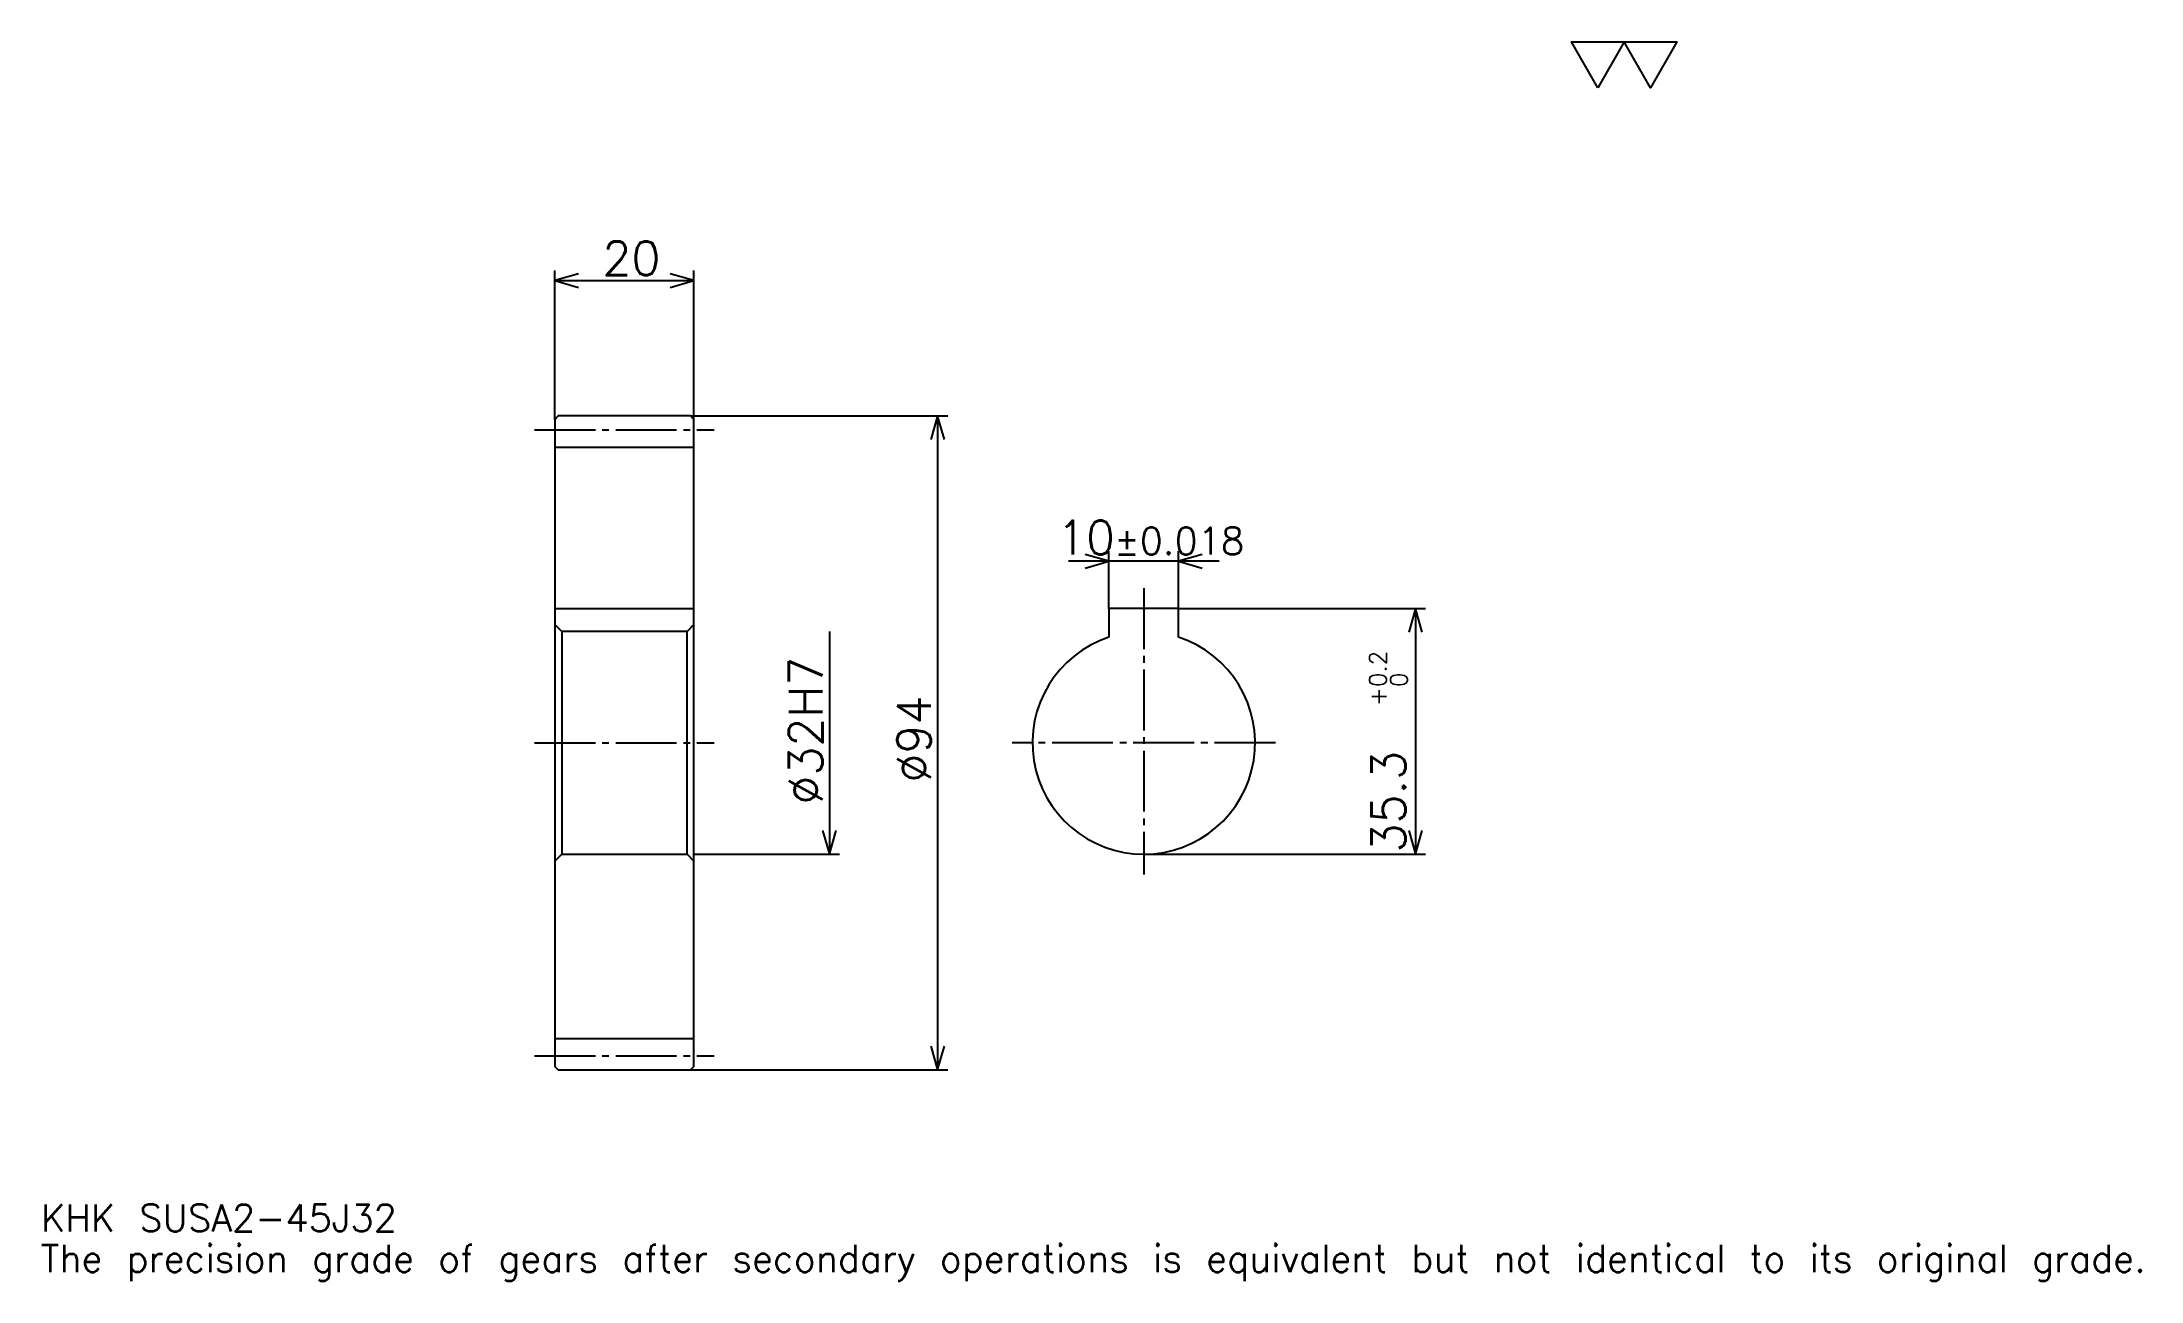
# Model space of a CAD drawing. Extents: x 10 to 312, y 4 to 182.
import ezdxf

# ---------------------------------------------------------------- set-up
doc = ezdxf.new("R2010")
doc.units = 0
doc.linetypes.add('DASHDOT', pattern=[11.673913, 8.755435, -0.972826, 0.972826, -0.972826])
doc.layers.get('0').update_dxf_attribs({"linetype": 'CONTINUOUS'})
doc.layers.add('DASHDOT', color=6, linetype='DASHDOT')
doc.styles.add('KANJI', font='TXT', dxfattribs={"bigfont": 'BIGFONT'})

msp = doc.modelspace()

# ---------------------------------------------------------------- linework, layer by layer
at = {"color": 5}
for p, q in [((83.592384, 127.92662), (83.592384, 148.842377)), ((103.592384, 127.92662), (103.592384, 148.842377)), ((83.592384, 147.383148), (103.592384, 147.383148)), ((83.592384, 127.42662), (83.592384, 127.92662)), ((103.092384, 127.92662), (103.592384, 127.92662)), ((103.592384, 127.92662), (140.073364, 127.92662)), ((103.592384, 127.42662), (103.592384, 127.92662)), ((138.61412, 127.92662), (138.61412, 33.92662)), ((179.070648, 107.0364), (157.396729, 107.0364)), ((163.233688, 100.226624), (163.233688, 108.495644)), ((173.233688, 100.226624), (173.233688, 108.495644)), ((173.233688, 100.226624), (208.741837, 100.226624)), ((207.282593, 100.226624), (207.282593, 64.92662)), ((123.048904, 96.92662), (123.048904, 64.92662)), ((103.592384, 64.92662), (124.508148, 64.92662)), ((168.233688, 64.92662), (208.741837, 64.92662)), ((103.092384, 33.92662), (103.592384, 33.92662)), ((103.592384, 33.92662), (140.073364, 33.92662))]:
    msp.add_line(p, q, dxfattribs=at)
at = {"color": 4}
for p, q in [((83.592384, 123.42662), (103.592384, 123.42662)), ((83.592384, 100.226624), (103.592384, 100.226624)), ((103.592384, 97.92662), (102.592384, 96.92662)), ((83.592384, 63.92662), (84.592384, 64.92662)), ((103.592384, 63.92662), (102.592384, 64.92662)), ((83.592384, 38.42662), (103.592384, 38.42662))]:
    msp.add_line(p, q, dxfattribs=at)
at = {"color": 7}
msp.add_lwpolyline([(233.478256, 175.108688), (229.684235, 181.684998), (244.860321, 181.684998), (241.066299, 175.108688), (237.272278, 181.684998), (233.478256, 175.108688)], dxfattribs=at)
at = {"color": 5}
for points in [[(86.997276, 148.355957), (83.592384, 147.383148), (86.997276, 146.410309)], [(100.187492, 146.410309), (103.592384, 147.383148), (100.187492, 148.355957)], [(139.586945, 124.521729), (138.61412, 127.92662), (137.641296, 124.521729)], [(159.828796, 106.063576), (163.233688, 107.0364), (159.828796, 108.009232)], [(176.63858, 108.009232), (173.233688, 107.0364), (176.63858, 106.063576)], [(208.255432, 96.821732), (207.282593, 100.226624), (206.309784, 96.821732)], [(122.07608, 68.331512), (123.048904, 64.92662), (124.021729, 68.331512)], [(206.309784, 68.331512), (207.282593, 64.92662), (208.255432, 68.331512)], [(137.641296, 37.331512), (138.61412, 33.92662), (139.586945, 37.331512)]]:
    msp.add_lwpolyline(points, dxfattribs=at)
at = {"color": 4}
for points in [[(83.592384, 63.92662), (83.592384, 34.42662), (84.092384, 33.92662), (103.092384, 33.92662), (103.592384, 34.42662), (103.592384, 127.42662), (103.092384, 127.92662), (84.092384, 127.92662), (83.592384, 127.42662), (83.592384, 63.92662)], [(173.233688, 96.125305), (173.233688, 100.226624), (163.233688, 100.226624), (163.233688, 96.125305)], [(83.592384, 97.92662), (84.592384, 96.92662), (84.592384, 64.92662), (102.592384, 64.92662), (102.592384, 96.92662), (84.592384, 96.92662)]]:
    msp.add_lwpolyline(points, dxfattribs=at)
msp.add_arc((168.233688, 80.92662), 16, 108.20995733, 71.79004267, dxfattribs=at)
at = {"layer": 'DASHDOT', "color": 7}
for p, q in [((80.673904, 125.92662), (106.510864, 125.92662)), ((168.233688, 103.145096), (168.233688, 62.008141)), ((80.673904, 80.92662), (106.510864, 80.92662)), ((187.152161, 80.92662), (149.315216, 80.92662)), ((80.673904, 35.92662), (106.510864, 35.92662))]:
    msp.add_line(p, q, dxfattribs=at)

# ---------------------------------------------------------------- texts
at = {"color": 7, "style": 'KANJI'}
for s, height, p in [('20', 4.86413, (90.430702, 148.161407)), ('10', 4.86413, (155.761093, 108.009232)), ('%%p0.018', 3.891304, (163.980881, 108.009232)), ('KHK SUSA2-45J32', 3.891304, (9.728261, 10.701087)), ('The precision grade of gears after secondary operations is equivalent but not identical to its original grade.', 3.891304, (9.728261, 4.86413))]:
    msp.add_text(s, height=height, dxfattribs=at).set_placement(p)
for s, height, p in [('0.2', 2.432065, (203.099457, 88.955032)), ('%%c32H7', 4.86413, (122.07608, 72.049583)), ('0', 2.432065, (206.115204, 88.955032)), ('+', 2.432065, (203.099457, 86.231125)), ('%%c94', 4.86413, (137.641296, 75.211266)), ('35.3', 4.86413, (205.823364, 65.177246))]:
    msp.add_text(s, height=height, rotation=90, dxfattribs=at).set_placement(p)

doc.saveas('drawing.dxf')
